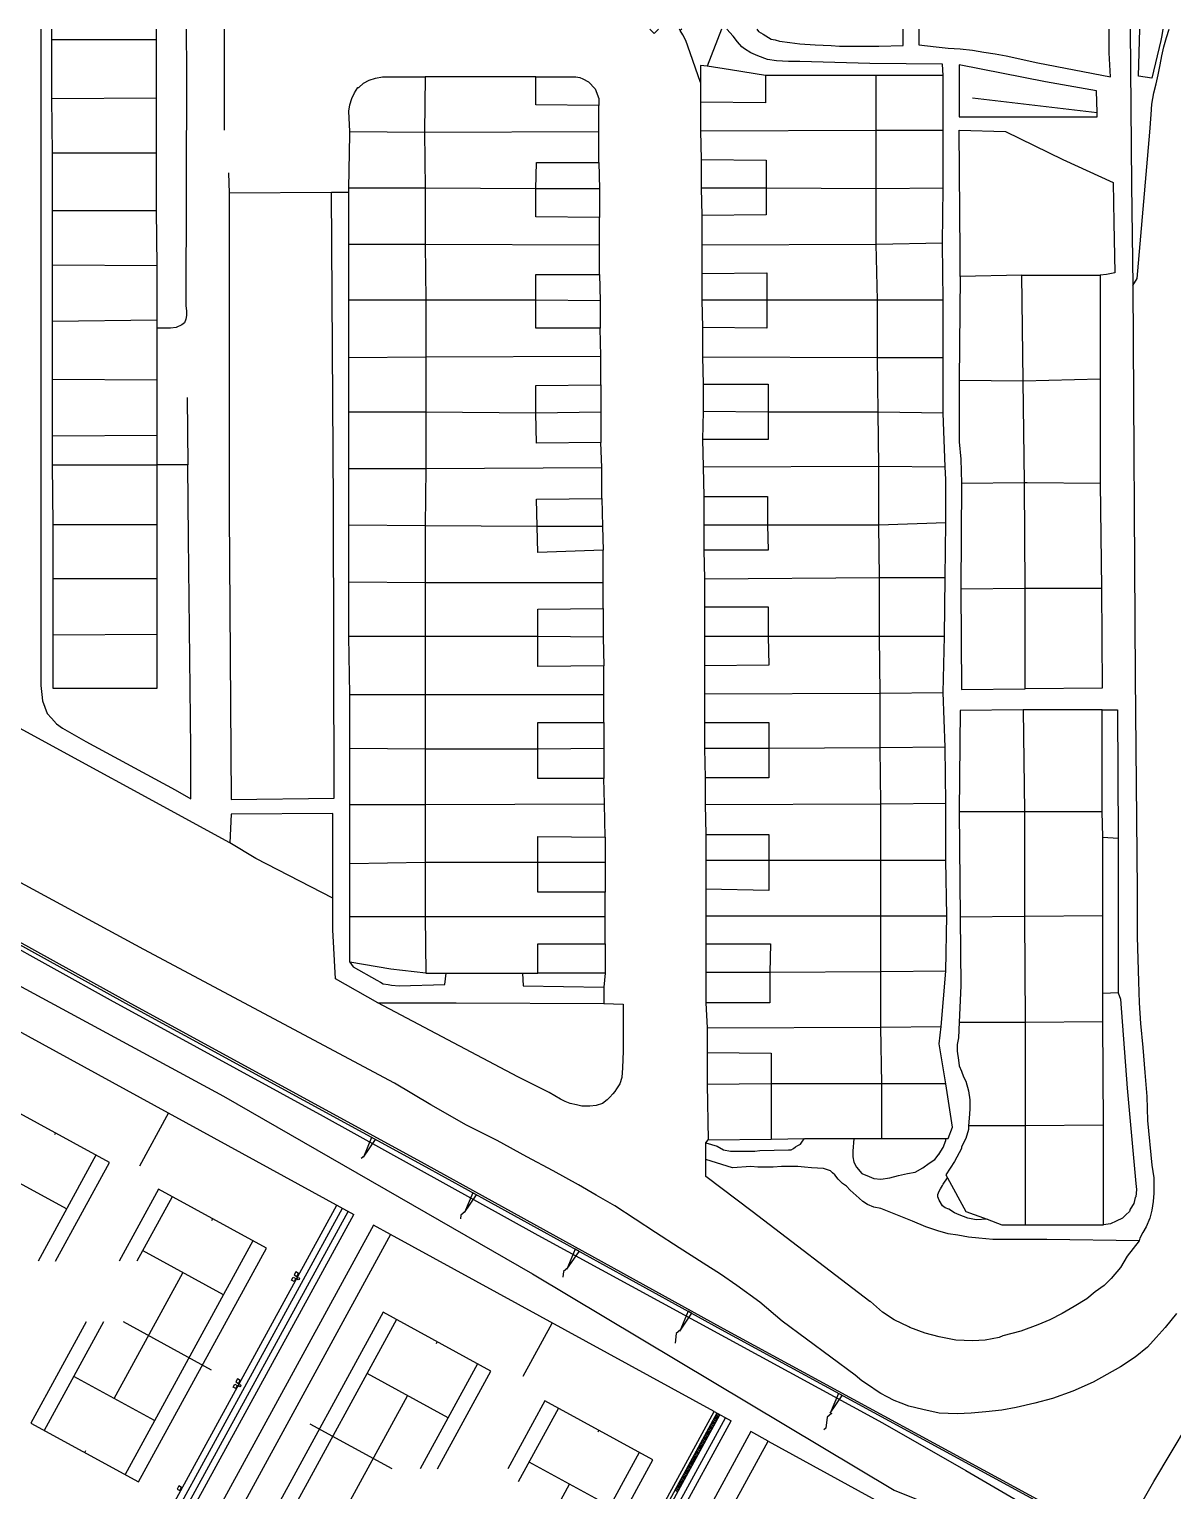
# Model space of a CAD drawing. Header units: millimetres. Extents: x 521005098 to 522149999836, y 174611071 to 175300000107.
# Drawn here: x 521878764058 to 521980872244, y 175169562340 to 175300000107 of the extents above; entities that cross this region are included whole.
import ezdxf

# ---------------------------------------------------------------- set-up
doc = ezdxf.new("R2010")
doc.units = ezdxf.units.MM
doc.header["$LTSCALE"] = 200
doc.header["$PDSIZE"] = 200
for name, color, linetype in [('0-35TEXT', 3, 'Continuous'), ('siteplan$0$0-35TEXT', 3, 'Continuous'), ('siteplan$0$siteplan$0$10', 1, 'Continuous'), ('siteplan$0$siteplan$0$12', 1, 'Continuous'), ('siteplan$0$siteplan$0$13', 1, 'Continuous'), ('siteplan$0$siteplan$0$14', 1, 'Continuous'), ('siteplan$0$siteplan$0$19', 1, 'Continuous'), ('siteplan$0$siteplan$0$21', 1, 'Continuous'), ('siteplan$0$siteplan$0$25', 1, 'Continuous'), ('siteplan$0$siteplan$0$26', 1, 'Continuous'), ('siteplan$0$siteplan$0$60', 1, 'Continuous'), ('siteplan$0$siteplan$0$63', 1, 'Continuous'), ('siteplan$0$siteplan$0$8', 1, 'Continuous'), ('siteplan$0$siteplan$0$9', 1, 'Continuous')]:
    doc.layers.add(name, color=color, linetype=linetype)
doc.layers.get('siteplan$0$0-35TEXT').off()

# ---------------------------------------------------------------- blocks, each defined once
blk = doc.blocks.new('siteplan$0$siteplan')
at = {"layer": 'siteplan$0$siteplan$0$10', "color": 8}
for p, q in [((21379.81, 75200), (21379.81, 75141.44)), ((21392.78, 75200), (21392.81, 75196.19)), ((21434.56, 75199.62), (21434.18, 75200)), ((21434.94, 75200), (21434.56, 75199.62)), ((21436.88, 75199.88), (21436.82, 75200)), ((21437.04, 75200), (21436.88, 75199.88)), ((21441.62, 75199.38), (21441.04, 75200)), ((21443.72, 75200), (21443.88, 75199.81)), ((21456.81, 75198.56), (21456.79, 75200)), ((21458.19, 75200), (21458.19, 75198.62)), ((21475.19, 75197.88), (21475.19, 75200)), ((21477.06, 75200), (21477.06, 75200)), ((21437.12, 75199.5), (21436.88, 75199.88)), ((21437.38, 75199), (21437.12, 75199.5)), ((21437.56, 75198.5), (21437.38, 75199)), ((21442, 75198.88), (21441.62, 75199.38)), ((21442.38, 75198.44), (21442, 75198.88)), ((21443.88, 75199.81), (21444.31, 75199.56)), ((21444.31, 75199.56), (21445, 75199.12)), ((21445, 75199.12), (21445.38, 75199.06)), ((21445.38, 75199.06), (21445.75, 75198.94)), ((21445.75, 75198.94), (21446.69, 75198.81)), ((21446.69, 75198.81), (21447.56, 75198.69)), ((21447.56, 75198.69), (21448.94, 75198.62)), ((21438.69, 75195.25), (21437.56, 75198.5)), ((21442.62, 75198.25), (21442.38, 75198.44)), ((21443.19, 75197.88), (21442.62, 75198.25)), ((21443.81, 75197.62), (21443.19, 75197.88)), ((21444.69, 75197.31), (21443.81, 75197.62)), ((21448.94, 75198.62), (21450.38, 75198.56)), ((21450.38, 75198.56), (21451.12, 75198.5)), ((21451.12, 75198.5), (21454.62, 75198.5)), ((21454.62, 75198.5), (21456.81, 75198.56)), ((21458.19, 75198.62), (21459.75, 75198.44)), ((21459.75, 75198.44), (21460.81, 75198.31)), ((21460.81, 75198.31), (21461.88, 75198.25)), ((21461.88, 75198.25), (21463, 75198.12)), ((21463, 75198.12), (21464, 75197.94)), ((21464, 75197.94), (21465, 75197.81)), ((21465, 75197.81), (21466, 75197.62)), ((21466, 75197.62), (21468.81, 75197)), ((21475.31, 75195.75), (21475.19, 75197.88)), ((21392.81, 75196.19), (21392.75, 75175.31)), ((21445.5, 75197.19), (21444.69, 75197.31)), ((21446.56, 75197.12), (21445.5, 75197.19)), ((21447.56, 75197.12), (21446.56, 75197.12)), ((21453.81, 75196.94), (21447.56, 75197.12)), ((21460.31, 75196.88), (21453.81, 75196.94)), ((21460.38, 75195.88), (21460.31, 75196.88)), ((21461.81, 75196.81), (21461.81, 75192.19)), ((21469.5, 75195.31), (21461.81, 75196.81)), ((21468.81, 75197), (21475.31, 75195.75)), ((21474.06, 75194.5), (21469.5, 75195.31)), ((21474.12, 75192.56), (21474.06, 75194.5)), ((21461.81, 75192.19), (21474.12, 75192.19)), ((21474.12, 75192.19), (21474.12, 75192.56)), ((21461.88, 75180), (21461.81, 75191)), ((21461.81, 75191), (21465.94, 75190.88)), ((21465.94, 75190.88), (21471.06, 75188.38)), ((21471.06, 75188.38), (21475.56, 75186.31)), ((21396.56, 75187.19), (21396.62, 75185.38)), ((21475.56, 75186.31), (21475.62, 75182.75)), ((21405.75, 75185.44), (21396.62, 75185.38)), ((21396.62, 75185.38), (21396.62, 75156.81)), ((21407.31, 75185.44), (21405.75, 75185.44)), ((21405.94, 75157.62), (21405.75, 75185.44)), ((21475.62, 75182.75), (21475.69, 75178.25)), ((21461.88, 75177.94), (21461.88, 75180)), ((21474.94, 75178.12), (21474.38, 75178.06)), ((21475.69, 75178.25), (21474.94, 75178.12)), ((21392.75, 75175.31), (21392.81, 75174.88)), ((21392.75, 75174.12), (21392.62, 75173.81)), ((21392.81, 75174.44), (21392.75, 75174.12)), ((21392.81, 75174.88), (21392.81, 75174.44)), ((21391.38, 75173.31), (21390.19, 75173.31)), ((21391.88, 75173.38), (21391.38, 75173.31)), ((21392.38, 75173.62), (21391.88, 75173.38)), ((21392.62, 75173.81), (21392.38, 75173.62)), ((21393, 75154.56), (21392.94, 75161.12)), ((21406, 75131.38), (21405.94, 75157.62)), ((21396.62, 75156.81), (21396.81, 75131.25)), ((21393.19, 75135.81), (21393, 75154.56)), ((21379.81, 75141.44), (21379.88, 75140.62)), ((21379.88, 75140.62), (21379.94, 75140.06)), ((21379.94, 75140.06), (21380.38, 75138.94)), ((21380.38, 75138.94), (21380.75, 75138.5)), ((21474.56, 75139.25), (21475.94, 75139.25)), ((21475.94, 75139.25), (21476, 75127.81)), ((21380.75, 75138.5), (21381.19, 75138)), ((21381.19, 75138), (21381.75, 75137.62)), ((21381.75, 75137.62), (21383.81, 75136.44)), ((21383.81, 75136.44), (21391.81, 75132.12)), ((21393.19, 75131.31), (21393.19, 75135.81)), ((21391.81, 75132.12), (21393.19, 75131.31)), ((21396.81, 75131.25), (21406, 75131.38)), ((21396.81, 75129.94), (21396.69, 75127.38)), ((21405.88, 75130), (21396.81, 75129.94)), ((21405.88, 75122.44), (21405.88, 75130)), ((21407.38, 75116.75), (21407.69, 75116.31)), ((21407.69, 75116.31), (21409.81, 75115.12)), ((21415.88, 75114.75), (21416, 75115.75)), ((21422.81, 75115.75), (21422.88, 75114.62)), ((21430.19, 75115.75), (21430.06, 75114.5)), ((21409.81, 75115.12), (21410.12, 75114.94)), ((21410.12, 75114.94), (21410.38, 75114.81)), ((21410.38, 75114.81), (21410.81, 75114.75)), ((21410.81, 75114.75), (21411.12, 75114.69)), ((21411.12, 75114.69), (21411.81, 75114.62)), ((21411.81, 75114.62), (21415.88, 75114.75)), ((21422.88, 75114.62), (21430.06, 75114.5)), ((21430.06, 75114.5), (21430.06, 75113.06)), ((21476, 75114), (21476.19, 75113.44)), ((21409.88, 75113.12), (21416.88, 75113.12)), ((21416.88, 75113.12), (21430.06, 75113.06)), ((21476.19, 75113.44), (21476.81, 75105.5)), ((21476.81, 75105.5), (21477.56, 75097)), ((21439.19, 75100.62), (21439.38, 75100.88)), ((21447.81, 75100.75), (21448, 75101)), ((21452.38, 75101), (21452.31, 75099.88)), ((21460.62, 75100.81), (21460.62, 75101)), ((21439.19, 75099.12), (21439.19, 75100.62)), ((21439.19, 75100.62), (21440.19, 75100.31)), ((21440.19, 75100.31), (21440.75, 75100)), ((21440.75, 75100), (21441.38, 75099.88)), ((21441.38, 75099.88), (21442.19, 75099.88)), ((21442.19, 75099.88), (21442.69, 75099.88)), ((21442.69, 75099.88), (21443.56, 75099.88)), ((21443.56, 75099.88), (21444, 75099.94)), ((21444, 75099.94), (21446.56, 75100)), ((21446.56, 75100), (21446.81, 75100)), ((21446.81, 75100), (21447, 75100.12)), ((21447, 75100.12), (21447.19, 75100.25)), ((21447.19, 75100.25), (21447.38, 75100.38)), ((21447.38, 75100.38), (21447.62, 75100.5)), ((21447.62, 75100.5), (21447.81, 75100.75)), ((21452.31, 75099.88), (21452.31, 75099.38)), ((21459.62, 75099.12), (21460, 75099.62)), ((21460, 75099.62), (21460.38, 75100.19)), ((21460.38, 75100.19), (21460.62, 75100.81)), ((21439.19, 75097.62), (21439.19, 75099.12)), ((21441.56, 75098.38), (21439.19, 75099.12)), ((21443.19, 75098.5), (21441.56, 75098.38)), ((21443.81, 75098.44), (21443.19, 75098.5)), ((21445.19, 75098.44), (21443.81, 75098.44)), ((21445.94, 75098.5), (21445.19, 75098.44)), ((21447.38, 75098.5), (21445.94, 75098.5)), ((21448, 75098.44), (21447.38, 75098.5)), ((21448.62, 75098.38), (21448, 75098.44)), ((21449.69, 75098.31), (21448.62, 75098.38)), ((21450.31, 75098.12), (21449.69, 75098.31)), ((21452.31, 75099.38), (21452.38, 75098.88)), ((21452.38, 75098.88), (21452.62, 75098.44)), ((21452.62, 75098.44), (21453.12, 75097.88)), ((21457.88, 75098), (21458.56, 75098.38)), ((21458.56, 75098.38), (21459.12, 75098.81)), ((21459.12, 75098.81), (21459.62, 75099.12)), ((21450.5, 75097.94), (21450.31, 75098.12)), ((21450.69, 75097.75), (21450.5, 75097.94)), ((21451, 75097.38), (21450.69, 75097.75)), ((21451.38, 75097), (21451, 75097.38)), ((21451.75, 75096.75), (21451.38, 75097)), ((21453.12, 75097.88), (21453.75, 75097.62)), ((21453.75, 75097.62), (21454.19, 75097.44)), ((21454.19, 75097.44), (21454.81, 75097.38)), ((21454.81, 75097.38), (21455.62, 75097.5)), ((21455.62, 75097.5), (21456.38, 75097.69)), ((21456.38, 75097.69), (21457.19, 75097.88)), ((21457.19, 75097.88), (21457.88, 75098)), ((21460.31, 75096.81), (21460.38, 75096.94)), ((21460.38, 75096.94), (21460.75, 75097.5)), ((21477.56, 75097), (21477.62, 75096.44)), ((21452.06, 75096.38), (21451.75, 75096.75)), ((21452.88, 75095.69), (21452.06, 75096.38)), ((21453.19, 75095.38), (21452.88, 75095.69)), ((21459.88, 75096), (21460, 75096.31)), ((21459.88, 75095.81), (21459.88, 75096)), ((21460, 75095.5), (21459.88, 75095.81)), ((21460, 75096.31), (21460.12, 75096.5)), ((21460.12, 75096.5), (21460.31, 75096.81)), ((21477.5, 75095.75), (21477.38, 75095.19)), ((21477.56, 75095.81), (21477.5, 75095.75)), ((21477.62, 75096.44), (21477.56, 75095.81)), ((21453.62, 75095.12), (21453.19, 75095.38)), ((21454.19, 75094.88), (21453.62, 75095.12)), ((21454.81, 75094.75), (21454.19, 75094.88)), ((21457.62, 75093.62), (21454.81, 75094.75)), ((21460.31, 75095), (21460, 75095.5)), ((21460.56, 75094.81), (21460.31, 75095)), ((21460.88, 75094.69), (21460.56, 75094.81)), ((21461.38, 75094.38), (21460.88, 75094.69)), ((21461.81, 75094.19), (21461.38, 75094.38)), ((21477, 75094.5), (21476.69, 75094.19)), ((21477.06, 75094.69), (21477, 75094.5)), ((21477.38, 75095.19), (21477.06, 75094.69)), ((21458.81, 75093.12), (21457.62, 75093.62)), ((21459.88, 75092.75), (21458.81, 75093.12)), ((21462.56, 75093.88), (21461.81, 75094.19)), ((21463.31, 75093.75), (21462.56, 75093.88)), ((21464.31, 75093.81), (21463.31, 75093.75)), ((21475.31, 75093.38), (21474.69, 75093.31)), ((21475.81, 75093.62), (21475.31, 75093.38)), ((21476.38, 75093.88), (21475.81, 75093.62)), ((21476.69, 75094.19), (21476.38, 75093.88)), ((21460.81, 75092.5), (21459.88, 75092.75)), ((21461.69, 75092.38), (21460.81, 75092.5)), ((21462.62, 75092.19), (21461.69, 75092.38)), ((21463.56, 75092.12), (21462.62, 75092.19)), ((21464.81, 75092), (21463.56, 75092.12)), ((21469.62, 75092), (21464.81, 75092)), ((21477.88, 75091.88), (21469.62, 75092))]:
    blk.add_line(p, q, dxfattribs=at)
blk.add_point((21460, 75099.62), dxfattribs=at)
at = {"layer": 'siteplan$0$siteplan$0$12', "color": 8}
for p, q in [((21479.97, 75200), (21479.88, 75199.44)), ((21479.81, 75199), (21479, 75195.62)), ((21479.88, 75199.44), (21479.81, 75199))]:
    blk.add_line(p, q, dxfattribs=at)
at = {"layer": 'siteplan$0$siteplan$0$13', "color": 8}
for p, q in [((21477.81, 75195.81), (21477.94, 75200)), ((21479, 75195.62), (21477.81, 75195.81))]:
    blk.add_line(p, q, dxfattribs=at)
at = {"layer": 'siteplan$0$siteplan$0$14', "color": 8}
for p, q in [((21380.75, 75200), (21380.75, 75199.06)), ((21390.12, 75199.06), (21390.12, 75200)), ((21390.12, 75199.06), (21380.75, 75199.06)), ((21380.75, 75199.06), (21380.75, 75193.81)), ((21390.12, 75193.88), (21390.12, 75199.06)), ((21414.12, 75195.75), (21414.06, 75190.81)), ((21424, 75195.75), (21414.12, 75195.75)), ((21424, 75193.25), (21424, 75195.75)), ((21454.38, 75195.88), (21444.5, 75195.88)), ((21444.5, 75195.88), (21444.5, 75193.44)), ((21454.38, 75191), (21454.38, 75195.88)), ((21380.75, 75193.81), (21390.12, 75193.88)), ((21380.75, 75193.81), (21380.81, 75188.94)), ((21390.12, 75188.94), (21390.12, 75193.88)), ((21438.69, 75193.5), (21438.69, 75190.94)), ((21444.5, 75193.44), (21438.69, 75193.5)), ((21429.62, 75193.19), (21424, 75193.25)), ((21429.62, 75190.88), (21429.62, 75193.19)), ((21429.62, 75188.12), (21429.62, 75190.88)), ((21438.69, 75190.94), (21438.75, 75188.38)), ((21454.38, 75185.75), (21454.38, 75191)), ((21414.06, 75190.81), (21414.12, 75185.81)), ((21390.12, 75188.94), (21380.81, 75188.94)), ((21380.81, 75188.94), (21380.81, 75183.81)), ((21390.12, 75183.81), (21390.12, 75188.94)), ((21438.75, 75188.38), (21444.56, 75188.31)), ((21444.56, 75188.31), (21444.56, 75185.81)), ((21424, 75185.75), (21424.06, 75188.12)), ((21424.06, 75188.12), (21429.62, 75188.12)), ((21414.12, 75185.81), (21414.12, 75180.81)), ((21424, 75183.25), (21424, 75185.75)), ((21444.56, 75185.81), (21444.56, 75183.44)), ((21454.38, 75180.81), (21454.38, 75185.75)), ((21380.81, 75183.81), (21390.12, 75183.81)), ((21380.81, 75183.81), (21380.81, 75178.94)), ((21390.19, 75178.88), (21390.12, 75183.81)), ((21429.69, 75183.19), (21424, 75183.25)), ((21429.69, 75180.75), (21429.69, 75183.19)), ((21444.56, 75183.44), (21438.81, 75183.38)), ((21438.81, 75183.38), (21438.81, 75180.75)), ((21414.12, 75180.81), (21414.19, 75175.81)), ((21429.69, 75178.12), (21429.69, 75180.75)), ((21438.81, 75180.75), (21438.81, 75178.19)), ((21454.5, 75175.81), (21454.38, 75180.81)), ((21390.19, 75178.88), (21380.81, 75178.94)), ((21380.81, 75178.94), (21380.81, 75173.94)), ((21390.19, 75174.06), (21390.19, 75178.88)), ((21424, 75175.81), (21424, 75178.12)), ((21424, 75178.12), (21429.69, 75178.12)), ((21438.81, 75178.19), (21444.62, 75178.25)), ((21444.62, 75178.25), (21444.62, 75175.81)), ((21467.38, 75178.06), (21474.38, 75178.06)), ((21467.5, 75168.62), (21467.38, 75178.06)), ((21474.38, 75178.06), (21474.38, 75168.81)), ((21414.19, 75175.81), (21414.19, 75170.75)), ((21424, 75173.31), (21424, 75175.81)), ((21444.62, 75175.81), (21444.62, 75173.31)), ((21454.5, 75170.69), (21454.5, 75175.81)), ((21380.81, 75173.94), (21390.19, 75174.06)), ((21380.81, 75173.94), (21380.81, 75168.75)), ((21390.19, 75173.31), (21390.19, 75174.06)), ((21390.19, 75168.69), (21390.19, 75173.31)), ((21429.75, 75173.31), (21424, 75173.31)), ((21429.81, 75170.81), (21429.75, 75173.31)), ((21438.88, 75173.38), (21438.88, 75170.75)), ((21444.62, 75173.31), (21438.88, 75173.38)), ((21414.19, 75170.75), (21414.19, 75165.81)), ((21429.81, 75168.25), (21429.81, 75170.81)), ((21438.88, 75170.75), (21438.94, 75168.31)), ((21454.56, 75165.81), (21454.5, 75170.69)), ((21390.19, 75168.69), (21380.81, 75168.75)), ((21380.81, 75168.75), (21380.81, 75163.69)), ((21390.19, 75163.75), (21390.19, 75168.69)), ((21474.38, 75168.81), (21474.38, 75159.5)), ((21424, 75168.19), (21429.81, 75168.25)), ((21424, 75165.75), (21424, 75168.19)), ((21438.94, 75168.31), (21444.75, 75168.31)), ((21444.75, 75168.31), (21444.75, 75165.81)), ((21467.62, 75159.56), (21467.5, 75168.62)), ((21414.19, 75165.81), (21414.19, 75160.81)), ((21424.06, 75163.06), (21424, 75165.75)), ((21444.75, 75165.81), (21444.75, 75163.38)), ((21454.62, 75161), (21454.56, 75165.81)), ((21390.19, 75163.75), (21380.81, 75163.69)), ((21380.81, 75163.69), (21380.81, 75161.12)), ((21390.19, 75161.12), (21390.19, 75163.75)), ((21429.81, 75163.12), (21424.06, 75163.06)), ((21429.88, 75160.88), (21429.81, 75163.12)), ((21438.88, 75163.38), (21438.94, 75160.94)), ((21444.75, 75163.38), (21438.88, 75163.38)), ((21380.81, 75161.12), (21390.19, 75161.12)), ((21380.81, 75161.12), (21380.88, 75155.81)), ((21390.19, 75155.81), (21390.19, 75161.12)), ((21429.88, 75158.12), (21429.88, 75160.88)), ((21438.94, 75160.94), (21439, 75158.31)), ((21454.62, 75155.75), (21454.62, 75161)), ((21414.19, 75160.81), (21414.12, 75155.69)), ((21467.62, 75159.44), (21467.62, 75159.56)), ((21439, 75158.31), (21444.69, 75158.31)), ((21444.69, 75158.31), (21444.69, 75155.75)), ((21467.69, 75150.12), (21467.62, 75159.44)), ((21474.38, 75159.5), (21474.5, 75150.12)), ((21424.06, 75158.06), (21429.88, 75158.12)), ((21424.12, 75155.62), (21424.06, 75158.06)), ((21380.88, 75155.81), (21390.19, 75155.81)), ((21380.88, 75155.81), (21380.88, 75150.94)), ((21390.19, 75150.94), (21390.19, 75155.81)), ((21414.12, 75155.69), (21414.12, 75150.62)), ((21444.69, 75155.75), (21444.75, 75153.5)), ((21454.69, 75151.06), (21454.62, 75155.75)), ((21424.19, 75153.31), (21424.12, 75155.62)), ((21430, 75153.5), (21424.19, 75153.31)), ((21430, 75150.62), (21430, 75153.5)), ((21439, 75153.5), (21439.06, 75150.94)), ((21444.75, 75153.5), (21439, 75153.5)), ((21390.19, 75150.94), (21380.88, 75150.94)), ((21380.88, 75150.94), (21380.88, 75145.94)), ((21390.19, 75146), (21390.19, 75150.94)), ((21414.12, 75150.62), (21414.12, 75145.81)), ((21430, 75148.31), (21430, 75150.62)), ((21439.06, 75150.94), (21439.06, 75148.44)), ((21454.69, 75145.81), (21454.69, 75151.06)), ((21467.69, 75141.12), (21467.69, 75150.12)), ((21474.5, 75150.12), (21474.56, 75141.19)), ((21424.19, 75148.25), (21430, 75148.31)), ((21424.19, 75145.81), (21424.19, 75148.25)), ((21439.06, 75148.44), (21444.75, 75148.44)), ((21444.75, 75148.44), (21444.75, 75145.81)), ((21380.88, 75145.94), (21390.19, 75146)), ((21380.88, 75145.94), (21380.88, 75141.19)), ((21390.19, 75141.19), (21390.19, 75146)), ((21414.12, 75145.81), (21414.12, 75140.62)), ((21424.19, 75143.12), (21424.19, 75145.81)), ((21444.75, 75145.81), (21444.81, 75143.25)), ((21454.75, 75140.75), (21454.69, 75145.81)), ((21430.06, 75143.19), (21424.19, 75143.12)), ((21430.06, 75140.62), (21430.06, 75143.19)), ((21444.81, 75143.25), (21439.06, 75143.19)), ((21439.06, 75143.19), (21439.06, 75140.69)), ((21380.88, 75141.19), (21390.19, 75141.19)), ((21414.12, 75140.62), (21414.12, 75135.75)), ((21430.06, 75138.12), (21430.06, 75140.62)), ((21439.06, 75140.69), (21439.06, 75138.12)), ((21454.75, 75135.88), (21454.75, 75140.75)), ((21474.56, 75141.19), (21467.69, 75141.12)), ((21474.56, 75139.25), (21467.5, 75139.25)), ((21467.5, 75139.25), (21467.62, 75130.19)), ((21474.56, 75130.19), (21474.56, 75139.25)), ((21424.19, 75135.75), (21424.19, 75138.12)), ((21424.19, 75138.12), (21430.06, 75138.12)), ((21439.06, 75138.12), (21444.81, 75138.12)), ((21444.81, 75138.12), (21444.81, 75135.81)), ((21414.12, 75135.75), (21414.12, 75130.81)), ((21424.19, 75133.12), (21424.19, 75135.75)), ((21444.81, 75135.81), (21444.81, 75133.19)), ((21454.81, 75130.88), (21454.75, 75135.88)), ((21430.06, 75133.12), (21424.19, 75133.12)), ((21430.12, 75130.88), (21430.06, 75133.12)), ((21439.12, 75133.19), (21439.12, 75130.81)), ((21444.81, 75133.19), (21439.12, 75133.19)), ((21430.19, 75127.88), (21430.12, 75130.88)), ((21454.81, 75125.81), (21454.81, 75130.88)), ((21414.12, 75130.81), (21414.12, 75125.62)), ((21439.12, 75130.81), (21439.19, 75128.12)), ((21467.62, 75130.19), (21467.62, 75120.81)), ((21474.62, 75127.88), (21474.56, 75130.19)), ((21424.19, 75125.62), (21424.19, 75127.94)), ((21424.19, 75127.94), (21430.19, 75127.88)), ((21439.19, 75128.12), (21444.81, 75128.12)), ((21444.81, 75128.12), (21444.81, 75125.81)), ((21474.62, 75120.88), (21474.62, 75127.88)), ((21444.81, 75125.81), (21444.81, 75123.12)), ((21454.81, 75120.88), (21454.81, 75125.81)), ((21414.12, 75125.62), (21414.12, 75120.81)), ((21424.19, 75123), (21424.19, 75125.62)), ((21439.19, 75123.25), (21439.19, 75120.88)), ((21444.81, 75123.12), (21439.19, 75123.25)), ((21430.19, 75123), (21424.19, 75123)), ((21430.19, 75120.81), (21430.19, 75123)), ((21414.12, 75120.81), (21414.19, 75115.75)), ((21430.19, 75118.38), (21430.19, 75120.81)), ((21439.19, 75120.88), (21439.19, 75118.38)), ((21454.81, 75115.88), (21454.81, 75120.88)), ((21467.62, 75120.81), (21467.69, 75111.38)), ((21474.62, 75113.94), (21474.62, 75120.88)), ((21424.19, 75115.75), (21424.19, 75118.38)), ((21424.19, 75118.38), (21430.19, 75118.38)), ((21439.19, 75118.38), (21444.94, 75118.38)), ((21444.94, 75118.38), (21444.88, 75115.81)), ((21414.19, 75115.75), (21416, 75115.75)), ((21416, 75115.75), (21422.81, 75115.75)), ((21422.81, 75115.75), (21424.19, 75115.75)), ((21444.88, 75115.81), (21444.88, 75113.12)), ((21454.81, 75110.94), (21454.81, 75115.88)), ((21474.62, 75111.44), (21474.62, 75113.94)), ((21439.19, 75113.12), (21439.31, 75110.88)), ((21444.88, 75113.12), (21439.19, 75113.12)), ((21467.69, 75111.38), (21467.69, 75102.12)), ((21474.69, 75102.19), (21474.62, 75111.44)), ((21439.31, 75110.88), (21439.31, 75108.69)), ((21454.88, 75105.88), (21454.81, 75110.94)), ((21439.31, 75108.69), (21445, 75108.62)), ((21445, 75108.62), (21445, 75105.88)), ((21445, 75105.88), (21445, 75100.94)), ((21454.88, 75101), (21454.88, 75105.88)), ((21474.69, 75093.31), (21474.69, 75102.19)), ((21445, 75100.94), (21448, 75101)), ((21448, 75101), (21452.38, 75101)), ((21452.38, 75101), (21454.88, 75101)), ((21467.69, 75102.12), (21467.69, 75093.31)), ((21467.69, 75093.31), (21474.69, 75093.31))]:
    blk.add_line(p, q, dxfattribs=at)
at = {"layer": 'siteplan$0$siteplan$0$19', "color": 8}
for p, q in [((21387.59, 75113.18), (21358.79, 75129.1)), ((21375.37, 75115.98), (21396.11, 75104.77)), ((21414.07, 75098.74), (21387.59, 75113.18)), ((21396.11, 75104.77), (21423.7, 75088.92)), ((21409.34, 75101.1), (21408.6, 75099.33)), ((21408.6, 75099.33), (21409.68, 75100.92)), ((21409.68, 75100.92), (21409.34, 75101.1)), ((21408.67, 75099.43), (21408.41, 75099.21)), ((21408.69, 75099.46), (21408.67, 75099.43)), ((21440.77, 75084.02), (21414.07, 75098.74)), ((21418.36, 75096.16), (21417.62, 75094.39)), ((21417.62, 75094.39), (21418.7, 75095.98)), ((21418.7, 75095.98), (21418.36, 75096.16)), ((21417.69, 75094.49), (21417.3, 75094.17)), ((21417.7, 75094.52), (21417.69, 75094.49)), ((21417.3, 75094.17), (21417.26, 75093.84)), ((21427.52, 75091.12), (21426.78, 75089.35)), ((21426.78, 75089.35), (21427.86, 75090.93)), ((21427.86, 75090.93), (21427.52, 75091.12)), ((21426.46, 75089.12), (21426.4, 75088.64)), ((21426.85, 75089.45), (21426.46, 75089.12)), ((21426.86, 75089.47), (21426.85, 75089.45)), ((21423.7, 75088.92), (21455.98, 75069.62)), ((21437.6, 75085.59), (21436.86, 75083.82)), ((21436.86, 75083.82), (21437.94, 75085.41)), ((21437.94, 75085.41), (21437.6, 75085.59)), ((21436.93, 75083.92), (21436.54, 75083.6)), ((21436.95, 75083.95), (21436.93, 75083.92)), ((21472.5, 75066.77), (21440.77, 75084.02)), ((21436.54, 75083.6), (21436.44, 75082.74)), ((21451.02, 75078.25), (21450.28, 75076.48)), ((21450.28, 75076.48), (21451.36, 75078.07)), ((21451.36, 75078.07), (21451.02, 75078.25)), ((21450, 75076.14), (21449.88, 75075.14)), ((21450.4, 75076.46), (21450, 75076.14)), ((21450.41, 75076.49), (21450.4, 75076.46)), ((21449.88, 75075.14), (21449.72, 75075.01)), ((21455.98, 75069.62), (21465.94, 75065.63))]:
    blk.add_line(p, q, dxfattribs=at)
at = {"layer": 'siteplan$0$siteplan$0$21', "color": 8}
for p, q in [((21402.18, 75088.37), (21402.33, 75088.64)), ((21402.42, 75088.24), (21402.18, 75088.37)), ((21402.33, 75088.64), (21402.57, 75088.51)), ((21402.57, 75088.51), (21402.42, 75088.24)), ((21402.58, 75089.09), (21402.43, 75088.82)), ((21402.43, 75088.82), (21402.66, 75088.69)), ((21402.81, 75088.96), (21402.58, 75089.09)), ((21402.66, 75088.69), (21402.81, 75088.96)), ((21396.96, 75078.82), (21397.11, 75079.09)), ((21397.2, 75078.69), (21396.96, 75078.82)), ((21397.11, 75079.09), (21397.34, 75078.96)), ((21397.35, 75079.54), (21397.2, 75079.27)), ((21397.2, 75079.27), (21397.44, 75079.14)), ((21397.34, 75078.96), (21397.2, 75078.69)), ((21397.59, 75079.41), (21397.35, 75079.54)), ((21397.44, 75079.14), (21397.59, 75079.41)), ((21392.13, 75069.99), (21391.98, 75069.71)), ((21391.98, 75069.71), (21392.22, 75069.59)), ((21392.37, 75069.86), (21392.13, 75069.99)), ((21392.22, 75069.59), (21392.37, 75069.86))]:
    blk.add_line(p, q, dxfattribs=at)
for centre in [(21402.79, 75088.5), (21397.57, 75078.95)]:
    blk.add_circle(centre, 0.1, dxfattribs=at)
at = {"layer": 'siteplan$0$siteplan$0$25', "color": 8}
for p, q in [((21387.39, 75113.05), (21358.58, 75128.95)), ((21413.88, 75098.63), (21387.39, 75113.05)), ((21440.58, 75083.92), (21413.88, 75098.63)), ((21472.33, 75066.69), (21440.58, 75083.92))]:
    blk.add_line(p, q, dxfattribs=at)
at = {"layer": 'siteplan$0$siteplan$0$26', "color": 8}
for p, q in [((21376.16, 75111.5), (21407.75, 75094.23)), ((21385.93, 75098.87), (21376.3, 75104.13)), ((21391.19, 75103.28), (21388.6, 75098.54)), ((21381.11, 75101.5), (21381.02, 75101.32)), ((21382.09, 75094.71), (21374.87, 75098.66)), ((21384.72, 75099.52), (21379.55, 75090.06)), ((21381.11, 75090.06), (21385.93, 75098.87)), ((21390.31, 75096.47), (21386.81, 75090.06)), ((21391.52, 75095.81), (21388.37, 75090.06)), ((21399.94, 75091.2), (21390.31, 75096.47)), ((21388.67, 75062.98), (21406.22, 75095.06)), ((21389.18, 75062.7), (21406.73, 75094.78)), ((21389.69, 75062.42), (21407.24, 75094.5)), ((21390.2, 75062.14), (21407.75, 75094.23)), ((21409.5, 75093.27), (21391.95, 75061.18)), ((21395.13, 75093.83), (21395.03, 75093.66)), ((21411.03, 75092.43), (21409.5, 75093.27)), ((21398.74, 75091.86), (21387.33, 75071)), ((21388.53, 75070.35), (21399.94, 75091.2)), ((21396.1, 75087.05), (21388.88, 75091)), ((21386.35, 75077.79), (21392.49, 75089.02)), ((21410.37, 75085.5), (21398.96, 75064.64)), ((21419.99, 75080.23), (21410.37, 75085.5)), ((21383.84, 75084.63), (21378.91, 75075.61)), ((21385.4, 75084.63), (21380.11, 75074.95)), ((21395.04, 75080.34), (21387.19, 75084.63)), ((21411.57, 75084.84), (21400.17, 75063.99)), ((21415.18, 75082.87), (21415.09, 75082.69)), ((21416.16, 75076.08), (21408.94, 75080.03)), ((21418.79, 75080.89), (21413.67, 75071.52)), ((21415.23, 75071.52), (21419.99, 75080.23)), ((21389.96, 75075.82), (21382.74, 75079.77)), ((21406.41, 75066.82), (21412.55, 75078.05)), ((21424.81, 75077.6), (21421.49, 75071.52)), ((21434.44, 75072.33), (21424.81, 75077.6)), ((21426.02, 75076.94), (21422.42, 75070.37)), ((21422.88, 75044.27), (21440.43, 75076.35)), ((21423.39, 75043.99), (21440.94, 75076.07)), ((21439.92, 75076.63), (21441.45, 75075.8)), ((21378.91, 75075.61), (21388.53, 75070.35)), ((21411.16, 75071.52), (21403.86, 75075.51)), ((21423.9, 75043.71), (21441.45, 75075.8)), ((21443.2, 75074.84), (21425.65, 75042.75)), ((21429.63, 75074.97), (21429.53, 75074.79)), ((21444.73, 75074), (21443.2, 75074.84)), ((21383.72, 75072.98), (21383.82, 75073.16)), ((21433.24, 75072.99), (21421.83, 75052.14)), ((21423.03, 75051.48), (21434.44, 75072.33)), ((21430.61, 75068.18), (21423.39, 75072.13)), ((21420.85, 75058.92), (21427, 75070.15))]:
    blk.add_line(p, q, dxfattribs=at)
at = {"layer": 'siteplan$0$siteplan$0$60', "color": 8}
for p, q in [((21411.03, 75092.43), (21393.48, 75060.35)), ((21439.92, 75076.63), (21411.03, 75092.43)), ((21422.88, 75079.8), (21425.47, 75084.53)), ((21422.37, 75044.55), (21439.92, 75076.63)), ((21427.18, 75041.92), (21444.73, 75074)), ((21444.73, 75074), (21473.62, 75058.2))]:
    blk.add_line(p, q, dxfattribs=at)
at = {"layer": 'siteplan$0$siteplan$0$63', "color": 8}
for p, q in [((21440.17, 75076.5), (21422.62, 75044.41)), ((21422.88, 75044.27), (21440.43, 75076.35)), ((21440.25, 75076.02), (21439.99, 75076.17)), ((21440.27, 75076.06), (21440, 75076.2)), ((21440.26, 75076.04), (21440, 75076.19)), ((21440.32, 75076.16), (21440.06, 75076.31)), ((21440.33, 75076.18), (21440.07, 75076.32)), ((21440.34, 75076.2), (21440.08, 75076.34)), ((21440.4, 75076.3), (21440.14, 75076.45)), ((21440.41, 75076.32), (21440.15, 75076.46)), ((21440.42, 75076.34), (21440.16, 75076.48)), ((21440.43, 75076.35), (21440.17, 75076.5)), ((21439.49, 75074.63), (21439.22, 75074.77)), ((21439.5, 75074.65), (21439.23, 75074.79)), ((21439.51, 75074.67), (21439.24, 75074.81)), ((21439.56, 75074.77), (21439.3, 75074.91)), ((21439.57, 75074.79), (21439.31, 75074.93)), ((21439.58, 75074.81), (21439.32, 75074.95)), ((21439.64, 75074.91), (21439.38, 75075.05)), ((21439.65, 75074.93), (21439.39, 75075.07)), ((21439.66, 75074.94), (21439.4, 75075.09)), ((21439.72, 75075.05), (21439.45, 75075.19)), ((21439.73, 75075.07), (21439.46, 75075.21)), ((21439.73, 75075.08), (21439.47, 75075.23)), ((21439.79, 75075.19), (21439.53, 75075.33)), ((21439.8, 75075.21), (21439.54, 75075.35)), ((21439.81, 75075.22), (21439.55, 75075.37)), ((21439.87, 75075.33), (21439.6, 75075.47)), ((21439.88, 75075.34), (21439.61, 75075.49)), ((21439.89, 75075.36), (21439.62, 75075.51)), ((21439.94, 75075.47), (21439.68, 75075.61)), ((21439.95, 75075.48), (21439.69, 75075.63)), ((21439.96, 75075.5), (21439.7, 75075.65)), ((21440.02, 75075.61), (21439.76, 75075.75)), ((21440.03, 75075.62), (21439.77, 75075.77)), ((21440.04, 75075.64), (21439.78, 75075.78)), ((21440.1, 75075.75), (21439.83, 75075.89)), ((21440.11, 75075.76), (21439.84, 75075.91)), ((21440.12, 75075.78), (21439.85, 75075.92)), ((21440.17, 75075.88), (21439.91, 75076.03)), ((21440.18, 75075.9), (21439.92, 75076.05)), ((21440.19, 75075.92), (21439.93, 75076.06)), ((21438.8, 75073.38), (21438.54, 75073.52)), ((21438.81, 75073.39), (21438.55, 75073.54)), ((21438.82, 75073.41), (21438.56, 75073.56)), ((21438.88, 75073.52), (21438.61, 75073.66)), ((21438.89, 75073.53), (21438.62, 75073.68)), ((21438.9, 75073.55), (21438.63, 75073.7)), ((21438.95, 75073.66), (21438.69, 75073.8)), ((21438.96, 75073.67), (21438.7, 75073.82)), ((21438.97, 75073.69), (21438.71, 75073.83)), ((21439.03, 75073.8), (21438.77, 75073.94)), ((21439.04, 75073.81), (21438.78, 75073.96)), ((21439.05, 75073.83), (21438.79, 75073.97)), ((21439.11, 75073.93), (21438.84, 75074.08)), ((21439.12, 75073.95), (21438.85, 75074.1)), ((21439.13, 75073.97), (21438.86, 75074.11)), ((21439.18, 75074.07), (21438.92, 75074.22)), ((21439.19, 75074.09), (21438.93, 75074.24)), ((21439.2, 75074.11), (21438.94, 75074.25)), ((21439.27, 75074.23), (21439, 75074.37)), ((21439.26, 75074.21), (21439, 75074.36)), ((21439.28, 75074.25), (21439.01, 75074.39)), ((21439.33, 75074.35), (21439.07, 75074.5)), ((21439.34, 75074.37), (21439.08, 75074.51)), ((21439.35, 75074.39), (21439.09, 75074.53)), ((21439.41, 75074.49), (21439.15, 75074.64)), ((21439.42, 75074.51), (21439.16, 75074.65)), ((21439.43, 75074.53), (21439.17, 75074.67)), ((21438.06, 75072.02), (21437.8, 75072.16)), ((21438.12, 75072.12), (21437.85, 75072.27)), ((21438.13, 75072.14), (21437.86, 75072.29)), ((21438.13, 75072.16), (21437.87, 75072.3)), ((21438.19, 75072.26), (21437.93, 75072.41)), ((21438.2, 75072.28), (21437.94, 75072.42)), ((21438.21, 75072.3), (21437.95, 75072.44)), ((21438.28, 75072.42), (21438.01, 75072.56)), ((21438.27, 75072.4), (21438.01, 75072.55)), ((21438.29, 75072.44), (21438.02, 75072.58)), ((21438.34, 75072.54), (21438.08, 75072.69)), ((21438.35, 75072.56), (21438.09, 75072.7)), ((21438.36, 75072.58), (21438.1, 75072.72)), ((21438.42, 75072.68), (21438.16, 75072.83)), ((21438.43, 75072.7), (21438.17, 75072.84)), ((21438.44, 75072.72), (21438.18, 75072.86)), ((21438.5, 75072.82), (21438.23, 75072.96)), ((21438.51, 75072.84), (21438.24, 75072.98)), ((21438.52, 75072.86), (21438.25, 75073)), ((21438.57, 75072.96), (21438.31, 75073.1)), ((21438.58, 75072.98), (21438.32, 75073.12)), ((21438.59, 75072.99), (21438.33, 75073.14)), ((21438.65, 75073.1), (21438.39, 75073.24)), ((21438.67, 75073.13), (21438.4, 75073.28)), ((21438.66, 75073.12), (21438.4, 75073.26)), ((21438.73, 75073.24), (21438.46, 75073.38)), ((21438.73, 75073.26), (21438.47, 75073.4)), ((21438.74, 75073.27), (21438.48, 75073.42)), ((21437.35, 75070.73), (21437.09, 75070.88)), ((21437.36, 75070.75), (21437.1, 75070.89)), ((21437.37, 75070.77), (21437.11, 75070.91)), ((21437.43, 75070.87), (21437.17, 75071.01)), ((21437.44, 75070.89), (21437.18, 75071.03)), ((21437.45, 75070.91), (21437.19, 75071.05)), ((21437.51, 75071.01), (21437.24, 75071.15)), ((21437.52, 75071.03), (21437.25, 75071.17)), ((21437.53, 75071.04), (21437.26, 75071.19)), ((21437.58, 75071.15), (21437.32, 75071.29)), ((21437.59, 75071.17), (21437.33, 75071.31)), ((21437.6, 75071.18), (21437.34, 75071.33)), ((21437.66, 75071.29), (21437.4, 75071.43)), ((21437.68, 75071.32), (21437.41, 75071.47)), ((21437.67, 75071.31), (21437.41, 75071.45)), ((21437.74, 75071.43), (21437.47, 75071.57)), ((21437.74, 75071.44), (21437.48, 75071.59)), ((21437.75, 75071.46), (21437.49, 75071.61)), ((21437.81, 75071.57), (21437.55, 75071.71)), ((21437.82, 75071.58), (21437.56, 75071.73)), ((21437.83, 75071.6), (21437.57, 75071.75)), ((21437.89, 75071.71), (21437.62, 75071.85)), ((21437.9, 75071.72), (21437.63, 75071.87)), ((21437.91, 75071.74), (21437.64, 75071.88)), ((21437.96, 75071.85), (21437.7, 75071.99)), ((21437.97, 75071.86), (21437.71, 75072.01)), ((21437.98, 75071.88), (21437.72, 75072.02)), ((21438.04, 75071.98), (21437.78, 75072.13)), ((21438.05, 75072), (21437.79, 75072.15)), ((21436.68, 75069.5), (21436.41, 75069.64)), ((21436.67, 75069.48), (21436.41, 75069.62)), ((21436.69, 75069.51), (21436.42, 75069.66)), ((21436.74, 75069.62), (21436.48, 75069.76)), ((21436.75, 75069.63), (21436.49, 75069.78)), ((21436.76, 75069.65), (21436.5, 75069.8)), ((21436.82, 75069.76), (21436.56, 75069.9)), ((21436.83, 75069.77), (21436.57, 75069.92)), ((21436.84, 75069.79), (21436.58, 75069.93)), ((21436.9, 75069.9), (21436.63, 75070.04)), ((21436.91, 75069.91), (21436.64, 75070.06)), ((21436.92, 75069.93), (21436.65, 75070.07)), ((21436.97, 75070.03), (21436.71, 75070.18)), ((21436.98, 75070.05), (21436.72, 75070.2)), ((21436.99, 75070.07), (21436.73, 75070.21)), ((21437.05, 75070.17), (21436.79, 75070.32)), ((21437.06, 75070.19), (21436.8, 75070.34)), ((21437.07, 75070.21), (21436.81, 75070.35)), ((21437.13, 75070.31), (21436.86, 75070.46)), ((21437.14, 75070.33), (21436.87, 75070.47)), ((21437.14, 75070.35), (21436.88, 75070.49)), ((21437.2, 75070.45), (21436.94, 75070.6)), ((21437.21, 75070.47), (21436.95, 75070.61)), ((21437.22, 75070.49), (21436.96, 75070.63)), ((21437.28, 75070.59), (21437.01, 75070.74)), ((21437.29, 75070.61), (21437.02, 75070.75)), ((21437.3, 75070.63), (21437.03, 75070.77))]:
    blk.add_line(p, q, dxfattribs=at)
at = {"layer": 'siteplan$0$siteplan$0$8', "color": 8}
for p, q in [((21480.31, 75199.25), (21480.55, 75200)), ((21480.06, 75198.44), (21480.31, 75199.25)), ((21479.75, 75196.81), (21479.88, 75197.62)), ((21479.88, 75197.62), (21480.06, 75198.44)), ((21479.56, 75195.94), (21479.75, 75196.81)), ((21479.19, 75194.31), (21479.38, 75195.12)), ((21479.38, 75195.12), (21479.56, 75195.94)), ((21479, 75193.31), (21479.19, 75194.31)), ((21478.81, 75190.81), (21478.94, 75192.38)), ((21478.94, 75192.38), (21479, 75193.31)), ((21477.69, 75177.75), (21478.81, 75190.81)), ((21477.31, 75177.12), (21477.69, 75177.75)), ((21396.69, 75127.38), (21372.69, 75140.44)), ((21389, 75117.88), (21349.75, 75139.06)), ((21399, 75126), (21396.69, 75127.38)), ((21405.88, 75122.44), (21399, 75126)), ((21477.69, 75123.12), (21477.69, 75119)), ((21405.88, 75119.62), (21405.88, 75122.44)), ((21406.12, 75115.25), (21405.88, 75119.62)), ((21411.38, 75105.94), (21389, 75117.88)), ((21477.69, 75119), (21477.75, 75117)), ((21477.75, 75117), (21477.81, 75115)), ((21409.88, 75113.12), (21406.12, 75115.25)), ((21477.81, 75115), (21477.88, 75113.12)), ((21422.38, 75106.5), (21409.88, 75113.12)), ((21430.06, 75113.06), (21431.81, 75113)), ((21431.81, 75113), (21431.81, 75108.81)), ((21477.88, 75113.12), (21478, 75111.25)), ((21478, 75111.25), (21478.19, 75109.12)), ((21431.81, 75108.81), (21431.75, 75107.31)), ((21478.19, 75109.12), (21478.38, 75106.88)), ((21425.19, 75105.12), (21422.38, 75106.5)), ((21431.69, 75106.44), (21431.5, 75105.88)), ((21431.75, 75107.31), (21431.69, 75106.44)), ((21478.38, 75106.88), (21478.56, 75104.75)), ((21414.62, 75104), (21411.38, 75105.94)), ((21426.19, 75104.5), (21425.19, 75105.12)), ((21430.88, 75105), (21430.62, 75104.69)), ((21431.06, 75105.19), (21430.88, 75105)), ((21431.19, 75105.44), (21431.06, 75105.19)), ((21431.5, 75105.88), (21431.19, 75105.44)), ((21417.81, 75102.19), (21414.62, 75104)), ((21426.62, 75104.31), (21426.19, 75104.5)), ((21427.06, 75104.12), (21426.62, 75104.31)), ((21427.62, 75104), (21427.06, 75104.12)), ((21428.12, 75103.88), (21427.62, 75104)), ((21428.81, 75103.88), (21428.12, 75103.88)), ((21429.38, 75103.94), (21428.81, 75103.88)), ((21429.94, 75104.12), (21429.38, 75103.94)), ((21430.38, 75104.44), (21429.94, 75104.12)), ((21430.62, 75104.69), (21430.38, 75104.44)), ((21478.56, 75104.75), (21478.62, 75102.62)), ((21420.56, 75100.81), (21417.81, 75102.19)), ((21478.62, 75102.62), (21479, 75098.62)), ((21423.19, 75099.38), (21420.56, 75100.81)), ((21425.56, 75098.12), (21423.19, 75099.38)), ((21479, 75098.62), (21479.19, 75097.5)), ((21427.81, 75096.88), (21425.56, 75098.12)), ((21443.31, 75094.5), (21439.19, 75097.62)), ((21479.19, 75097.5), (21479.19, 75096.12)), ((21429.38, 75095.94), (21427.81, 75096.88)), ((21431.06, 75095), (21429.38, 75095.94)), ((21479.19, 75096.12), (21479.12, 75095.38)), ((21432.88, 75093.81), (21431.06, 75095)), ((21453.81, 75086.44), (21443.31, 75094.5)), ((21479, 75094.62), (21478.81, 75093.88)), ((21479.12, 75095.38), (21479, 75094.62)), ((21434.69, 75092.62), (21432.88, 75093.81)), ((21478.5, 75093.12), (21478.19, 75092.62)), ((21478.81, 75093.88), (21478.5, 75093.12)), ((21436.81, 75091.25), (21434.69, 75092.62)), ((21477.88, 75091.88), (21476.81, 75090.5)), ((21477.94, 75092.12), (21477.88, 75091.88)), ((21478.19, 75092.62), (21477.94, 75092.12)), ((21438.94, 75089.88), (21436.81, 75091.25)), ((21476.81, 75090.5), (21476.19, 75089.5)), ((21440.5, 75088.88), (21438.94, 75089.88)), ((21476.19, 75089.5), (21475.38, 75088.5)), ((21441.94, 75087.88), (21440.5, 75088.88)), ((21444, 75086.38), (21441.94, 75087.88)), ((21474.75, 75087.88), (21473.94, 75087.31)), ((21475.38, 75088.5), (21474.75, 75087.88)), ((21473.19, 75086.69), (21472.06, 75086)), ((21473.94, 75087.31), (21473.19, 75086.69)), ((21446, 75084.69), (21444, 75086.38)), ((21453.88, 75086.44), (21453.81, 75086.44)), ((21454.94, 75085.5), (21453.88, 75086.44)), ((21456, 75084.81), (21454.94, 75085.5)), ((21471, 75085.38), (21469.88, 75084.81)), ((21472.06, 75086), (21471, 75085.38)), ((21481.19, 75085.38), (21480.19, 75084.12)), ((21452.5, 75079.88), (21446, 75084.69)), ((21457.31, 75084.19), (21456, 75084.81)), ((21457.38, 75084.12), (21457.31, 75084.19)), ((21458.75, 75083.62), (21457.38, 75084.12)), ((21468.81, 75084.38), (21467.31, 75083.81)), ((21469.88, 75084.81), (21468.81, 75084.38)), ((21480.19, 75084.12), (21479.38, 75083.25)), ((21460, 75083.31), (21458.75, 75083.62)), ((21461.5, 75083), (21460, 75083.31)), ((21463, 75082.94), (21461.5, 75083)), ((21464.12, 75083), (21463, 75082.94)), ((21465.38, 75083.25), (21464.12, 75083)), ((21465.69, 75083.38), (21465.38, 75083.25)), ((21467.31, 75083.81), (21465.69, 75083.38)), ((21479.38, 75083.25), (21478.62, 75082.38)), ((21477.5, 75081.5), (21476.19, 75080.62)), ((21478.62, 75082.38), (21477.5, 75081.5)), ((21476.19, 75080.62), (21473.75, 75079.25)), ((21453.12, 75079.38), (21452.5, 75079.88)), ((21453.88, 75078.88), (21453.12, 75079.38)), ((21454.38, 75078.5), (21453.88, 75078.88)), ((21473.75, 75079.25), (21471.94, 75078.44)), ((21454.81, 75078.25), (21454.38, 75078.5)), ((21455.38, 75077.94), (21454.81, 75078.25)), ((21456, 75077.62), (21455.38, 75077.94)), ((21456.62, 75077.38), (21456, 75077.62)), ((21457.31, 75077.12), (21456.62, 75077.38)), ((21468.56, 75077.38), (21466.88, 75077)), ((21470.12, 75077.81), (21468.56, 75077.38)), ((21471.94, 75078.44), (21470.12, 75077.81)), ((21458.56, 75076.81), (21457.31, 75077.12)), ((21460, 75076.5), (21458.56, 75076.81)), ((21461.62, 75076.44), (21460, 75076.5)), ((21462.88, 75076.5), (21461.62, 75076.44)), ((21464.19, 75076.62), (21462.88, 75076.5)), ((21465.62, 75076.75), (21464.19, 75076.62)), ((21466.88, 75077), (21465.62, 75076.75))]:
    blk.add_line(p, q, dxfattribs=at)
at = {"layer": 'siteplan$0$siteplan$0$9', "color": 8}
for p, q in [((21396.19, 75191), (21396.19, 75200)), ((21440.57, 75200), (21439.31, 75196.69)), ((21477.06, 75200), (21477.19, 75186.12)), ((21439.31, 75196.69), (21438.69, 75196.75)), ((21438.69, 75196.75), (21438.69, 75195.25)), ((21441.38, 75196.38), (21439.31, 75196.69)), ((21444.5, 75195.88), (21441.38, 75196.38)), ((21407.81, 75194.31), (21408.12, 75194.81)), ((21408.12, 75194.81), (21408.19, 75194.81)), ((21408.19, 75194.81), (21408.62, 75195.19)), ((21408.62, 75195.19), (21409.12, 75195.44)), ((21409.12, 75195.44), (21409.69, 75195.62)), ((21409.69, 75195.62), (21410.31, 75195.75)), ((21410.31, 75195.75), (21414.12, 75195.75)), ((21424, 75195.75), (21427.56, 75195.75)), ((21427.56, 75195.75), (21427.94, 75195.69)), ((21427.94, 75195.69), (21428.19, 75195.56)), ((21428.19, 75195.56), (21428.69, 75195.31)), ((21428.69, 75195.31), (21429.31, 75194.69)), ((21438.69, 75195.25), (21438.69, 75193.5)), ((21460.38, 75195.88), (21454.38, 75195.88)), ((21460.38, 75191), (21460.38, 75195.88)), ((21407.38, 75193.25), (21407.56, 75193.81)), ((21407.56, 75193.81), (21407.81, 75194.31)), ((21429.31, 75194.69), (21429.62, 75193.81)), ((21429.62, 75193.81), (21429.62, 75193.19)), ((21463, 75193.88), (21474.12, 75192.56)), ((21407.31, 75192.69), (21407.38, 75193.25)), ((21407.38, 75190.88), (21407.31, 75192.69)), ((21407.38, 75190.62), (21407.38, 75190.88)), ((21407.38, 75190.88), (21414.06, 75190.81)), ((21414.06, 75190.81), (21429.62, 75190.88)), ((21438.69, 75190.94), (21454.38, 75191)), ((21454.38, 75191), (21460.38, 75191)), ((21460.38, 75185.81), (21460.38, 75191)), ((21407.31, 75185.81), (21407.38, 75190.62)), ((21438.75, 75188.38), (21438.75, 75185.81)), ((21429.62, 75188.12), (21429.69, 75185.75)), ((21407.31, 75185.44), (21407.31, 75185.81)), ((21414.12, 75185.81), (21407.31, 75185.81)), ((21424, 75185.75), (21414.12, 75185.81)), ((21429.69, 75185.75), (21424, 75185.75)), ((21429.69, 75185.75), (21429.69, 75183.19)), ((21438.75, 75185.81), (21438.81, 75183.38)), ((21444.56, 75185.81), (21438.75, 75185.81)), ((21454.38, 75185.75), (21444.56, 75185.81)), ((21460.38, 75185.81), (21454.38, 75185.75)), ((21460.31, 75180.94), (21460.38, 75185.81)), ((21477.19, 75186.12), (21477.31, 75177.12)), ((21407.31, 75180.81), (21407.31, 75185.44)), ((21407.31, 75175.81), (21407.31, 75180.81)), ((21407.31, 75180.81), (21414.12, 75180.81)), ((21414.12, 75180.81), (21429.69, 75180.75)), ((21438.81, 75180.75), (21454.38, 75180.81)), ((21454.38, 75180.81), (21460.31, 75180.94)), ((21460.31, 75180.81), (21460.31, 75180.94)), ((21460.38, 75175.81), (21460.31, 75180.81)), ((21429.69, 75178.12), (21429.75, 75175.75)), ((21438.81, 75178.19), (21438.81, 75175.81)), ((21461.88, 75177.94), (21461.81, 75168.69)), ((21467.38, 75178.06), (21461.88, 75177.94)), ((21477.31, 75177.12), (21477.5, 75142.19)), ((21407.31, 75170.69), (21407.31, 75175.81)), ((21414.19, 75175.81), (21407.31, 75175.81)), ((21424, 75175.81), (21414.19, 75175.81)), ((21429.75, 75175.75), (21424, 75175.81)), ((21429.75, 75175.75), (21429.75, 75173.31)), ((21438.81, 75175.81), (21438.88, 75173.38)), ((21444.62, 75175.81), (21438.81, 75175.81)), ((21454.5, 75175.81), (21444.62, 75175.81)), ((21460.38, 75175.81), (21454.5, 75175.81)), ((21460.38, 75170.69), (21460.38, 75175.81)), ((21407.31, 75170.69), (21414.19, 75170.75)), ((21407.31, 75165.81), (21407.31, 75170.69)), ((21414.19, 75170.75), (21429.81, 75170.81)), ((21438.88, 75170.75), (21454.5, 75170.69)), ((21454.5, 75170.69), (21460.38, 75170.69)), ((21460.38, 75165.75), (21460.38, 75170.69)), ((21461.81, 75168.69), (21461.81, 75163.19)), ((21461.81, 75168.69), (21467.5, 75168.62)), ((21467.5, 75168.62), (21474.38, 75168.81)), ((21429.81, 75168.25), (21429.81, 75165.81)), ((21438.94, 75168.31), (21438.94, 75165.88)), ((21392.88, 75167.12), (21392.94, 75161.12)), ((21407.31, 75160.81), (21407.31, 75165.81)), ((21414.19, 75165.81), (21407.31, 75165.81)), ((21424, 75165.75), (21414.19, 75165.81)), ((21429.81, 75165.81), (21424, 75165.75)), ((21429.81, 75165.81), (21429.81, 75163.12)), ((21438.94, 75165.88), (21438.88, 75163.38)), ((21444.75, 75165.81), (21438.94, 75165.88)), ((21454.56, 75165.81), (21444.75, 75165.81)), ((21460.38, 75165.75), (21454.56, 75165.81)), ((21460.56, 75160.94), (21460.38, 75165.75)), ((21461.81, 75163.19), (21461.94, 75161.62)), ((21392.94, 75161.12), (21390.19, 75161.12)), ((21414.19, 75160.81), (21429.88, 75160.88)), ((21438.94, 75160.94), (21454.62, 75161)), ((21454.62, 75161), (21460.56, 75160.94)), ((21460.62, 75159.81), (21460.56, 75160.94)), ((21461.94, 75161.62), (21462, 75159.5)), ((21407.31, 75155.75), (21407.31, 75160.81)), ((21407.31, 75160.81), (21414.19, 75160.81)), ((21460.62, 75155.94), (21460.62, 75159.81)), ((21462, 75159.5), (21467.62, 75159.56)), ((21467.62, 75159.56), (21467.88, 75159.56)), ((21467.88, 75159.56), (21474.38, 75159.5)), ((21439, 75158.31), (21439, 75155.75)), ((21462, 75159.5), (21461.94, 75150.06)), ((21429.88, 75158.12), (21429.94, 75155.62)), ((21407.31, 75150.69), (21407.31, 75155.75)), ((21414.12, 75155.69), (21407.31, 75155.75)), ((21424.12, 75155.62), (21414.12, 75155.69)), ((21439, 75155.75), (21439, 75153.5)), ((21444.69, 75155.75), (21439, 75155.75)), ((21454.62, 75155.75), (21444.69, 75155.75)), ((21460.62, 75155.94), (21454.62, 75155.75)), ((21460.56, 75151.06), (21460.62, 75155.94)), ((21429.94, 75155.62), (21424.12, 75155.62)), ((21429.94, 75155.62), (21430, 75153.5)), ((21407.31, 75145.81), (21407.31, 75150.69)), ((21407.31, 75150.69), (21414.12, 75150.62)), ((21414.12, 75150.62), (21430, 75150.62)), ((21439.06, 75150.94), (21454.69, 75151.06)), ((21454.69, 75151.06), (21460.56, 75151.06)), ((21460.5, 75145.81), (21460.56, 75151.06)), ((21461.94, 75150.06), (21467.69, 75150.12)), ((21461.94, 75150.06), (21462, 75141.06)), ((21467.69, 75150.12), (21474.5, 75150.12)), ((21430, 75148.31), (21430, 75145.75)), ((21439.06, 75148.44), (21439.06, 75145.81)), ((21407.38, 75140.62), (21407.31, 75145.81)), ((21414.12, 75145.81), (21407.31, 75145.81)), ((21424.19, 75145.81), (21414.12, 75145.81)), ((21430, 75145.75), (21424.19, 75145.81)), ((21430, 75145.75), (21430.06, 75143.19)), ((21439.06, 75145.81), (21439.06, 75143.19)), ((21444.75, 75145.81), (21439.06, 75145.81)), ((21454.69, 75145.81), (21444.75, 75145.81)), ((21460.5, 75145.81), (21454.69, 75145.81)), ((21460.38, 75140.81), (21460.5, 75145.81)), ((21477.5, 75142.19), (21477.69, 75123.12)), ((21407.38, 75135.81), (21407.38, 75140.62)), ((21407.38, 75140.62), (21414.12, 75140.62)), ((21414.12, 75140.62), (21430.06, 75140.62)), ((21439.06, 75140.69), (21454.75, 75140.75)), ((21454.75, 75140.75), (21460.38, 75140.81)), ((21460.56, 75135.94), (21460.38, 75140.81)), ((21462, 75141.06), (21467.69, 75141.12)), ((21461.88, 75139.19), (21461.81, 75130.19)), ((21467.5, 75139.25), (21461.88, 75139.19)), ((21430.06, 75138.12), (21430.06, 75135.81)), ((21439.06, 75138.12), (21439.06, 75135.81)), ((21407.38, 75130.81), (21407.38, 75135.81)), ((21414.12, 75135.75), (21407.38, 75135.81)), ((21424.19, 75135.75), (21414.12, 75135.75)), ((21430.06, 75135.81), (21424.19, 75135.75)), ((21430.06, 75135.81), (21430.06, 75133.12)), ((21439.06, 75135.81), (21439.12, 75133.19)), ((21444.81, 75135.81), (21439.06, 75135.81)), ((21454.75, 75135.88), (21444.81, 75135.81)), ((21460.56, 75135.94), (21454.75, 75135.88)), ((21460.62, 75130.94), (21460.56, 75135.94)), ((21414.12, 75130.81), (21430.12, 75130.88)), ((21439.12, 75130.81), (21454.81, 75130.88)), ((21454.81, 75130.88), (21460.62, 75130.94)), ((21460.62, 75125.81), (21460.62, 75130.94)), ((21407.38, 75125.5), (21407.38, 75130.81)), ((21407.38, 75130.81), (21414.12, 75130.81)), ((21461.81, 75130.19), (21461.88, 75120.75)), ((21461.81, 75130.19), (21467.62, 75130.19)), ((21467.62, 75130.19), (21474.56, 75130.19)), ((21430.19, 75127.88), (21430.19, 75125.62)), ((21439.19, 75128.12), (21439.19, 75125.81)), ((21474.62, 75127.88), (21476, 75127.81)), ((21476, 75127.81), (21476, 75122.75)), ((21439.19, 75125.81), (21439.19, 75123.25)), ((21444.81, 75125.81), (21439.19, 75125.81)), ((21454.81, 75125.81), (21444.81, 75125.81)), ((21460.62, 75125.81), (21454.81, 75125.81)), ((21460.69, 75120.88), (21460.62, 75125.81)), ((21414.12, 75125.62), (21407.38, 75125.5)), ((21407.38, 75120.81), (21407.38, 75125.5)), ((21424.19, 75125.62), (21414.12, 75125.62)), ((21430.19, 75125.62), (21424.19, 75125.62)), ((21430.19, 75125.62), (21430.19, 75123)), ((21476, 75122.75), (21476, 75114)), ((21407.38, 75116.75), (21407.38, 75120.81)), ((21407.38, 75120.81), (21414.12, 75120.81)), ((21414.12, 75120.81), (21430.19, 75120.81)), ((21439.19, 75120.88), (21454.81, 75120.88)), ((21454.81, 75120.88), (21460.69, 75120.88)), ((21460.62, 75115.94), (21460.69, 75120.88)), ((21467.62, 75120.81), (21461.88, 75120.75)), ((21461.88, 75120.75), (21461.94, 75114.62)), ((21474.62, 75120.88), (21467.62, 75120.81)), ((21375.62, 75119.12), (21386, 75113.38)), ((21430.19, 75118.38), (21430.19, 75115.75)), ((21439.19, 75118.38), (21439.19, 75115.81)), ((21411.06, 75116.12), (21407.38, 75116.75)), ((21414.19, 75115.75), (21411.06, 75116.12)), ((21430.19, 75115.75), (21424.19, 75115.75)), ((21439.19, 75115.81), (21439.19, 75113.12)), ((21444.88, 75115.81), (21439.19, 75115.81)), ((21454.81, 75115.88), (21444.88, 75115.81)), ((21460.62, 75115.94), (21454.81, 75115.88)), ((21460.19, 75111), (21460.62, 75115.94)), ((21461.94, 75114.62), (21461.81, 75111.38)), ((21476, 75114), (21474.62, 75113.94)), ((21386, 75113.38), (21405, 75103)), ((21461.81, 75111.38), (21461.75, 75110)), ((21461.81, 75111.38), (21467.69, 75111.38)), ((21467.69, 75111.38), (21474.62, 75111.44)), ((21439.31, 75110.88), (21454.81, 75110.94)), ((21454.81, 75110.94), (21460.19, 75111)), ((21460, 75109.44), (21460.19, 75111)), ((21461.75, 75110), (21461.62, 75109.38)), ((21439.31, 75108.69), (21439.31, 75105.81)), ((21460.62, 75105.88), (21460, 75109.44)), ((21461.62, 75109.38), (21461.62, 75108.81)), ((21461.62, 75108.81), (21461.75, 75108)), ((21461.75, 75108), (21461.81, 75107.5)), ((21461.81, 75107.5), (21462, 75107)), ((21462, 75107), (21462.19, 75106.5)), ((21462.19, 75106.5), (21462.38, 75106.12)), ((21462.38, 75106.12), (21462.62, 75105.25)), ((21445, 75105.88), (21439.31, 75105.81)), ((21439.31, 75105.81), (21439.38, 75100.88)), ((21454.88, 75105.88), (21445, 75105.88)), ((21460.62, 75105.88), (21454.88, 75105.88)), ((21461.19, 75102), (21460.62, 75105.88)), ((21462.62, 75105.25), (21462.75, 75104.44)), ((21462.75, 75103.62), (21462.69, 75102.81)), ((21462.75, 75104.44), (21462.75, 75103.62)), ((21405, 75103), (21424.19, 75092.38)), ((21462.69, 75102.81), (21462.62, 75102.12)), ((21474.69, 75102.19), (21467.69, 75102.12)), ((21439.38, 75100.88), (21445, 75100.94)), ((21454.88, 75101), (21460.62, 75101)), ((21460.62, 75101), (21460.81, 75101)), ((21460.81, 75101), (21461.19, 75102)), ((21462.38, 75101), (21462, 75100.25)), ((21462.62, 75101.81), (21462.38, 75101)), ((21462.62, 75102.12), (21462.62, 75101.81)), ((21467.69, 75102.12), (21462.62, 75102.12)), ((21462, 75100.12), (21461.38, 75098.94)), ((21462, 75100.25), (21462, 75100.12)), ((21461.38, 75098.94), (21460.62, 75097.75)), ((21460.62, 75097.75), (21460.75, 75097.5)), ((21460.75, 75097.5), (21462.38, 75094.5)), ((21462.38, 75094.5), (21464.31, 75093.81)), ((21464.31, 75093.81), (21465.62, 75093.31)), ((21465.62, 75093.31), (21467.69, 75093.31)), ((21424.19, 75092.38), (21454.94, 75075.62)), ((21479.19, 75070.38), (21486.62, 75082.88)), ((21454.94, 75075.62), (21462.38, 75071.38)), ((21462.38, 75071.38), (21468.81, 75067.62)), ((21475.69, 75064.38), (21479.19, 75070.38))]:
    blk.add_line(p, q, dxfattribs=at)
blk = doc.blocks.new('siteplan')
at = {"layer": 'siteplan$0$0-35TEXT', "xscale": 1000, "yscale": 1000, "zscale": 1000}
blk.add_blockref('siteplan$0$siteplan', (500000000, 100000000), dxfattribs=at)

msp = doc.modelspace()

# ---------------------------------------------------------------- block references
at = {"layer": '0-35TEXT', "xscale": 1000, "yscale": 1000, "zscale": 1000}
msp.add_blockref('siteplan', (500000094.73971, 99999891.38169), dxfattribs=at)

doc.saveas('drawing.dxf')
